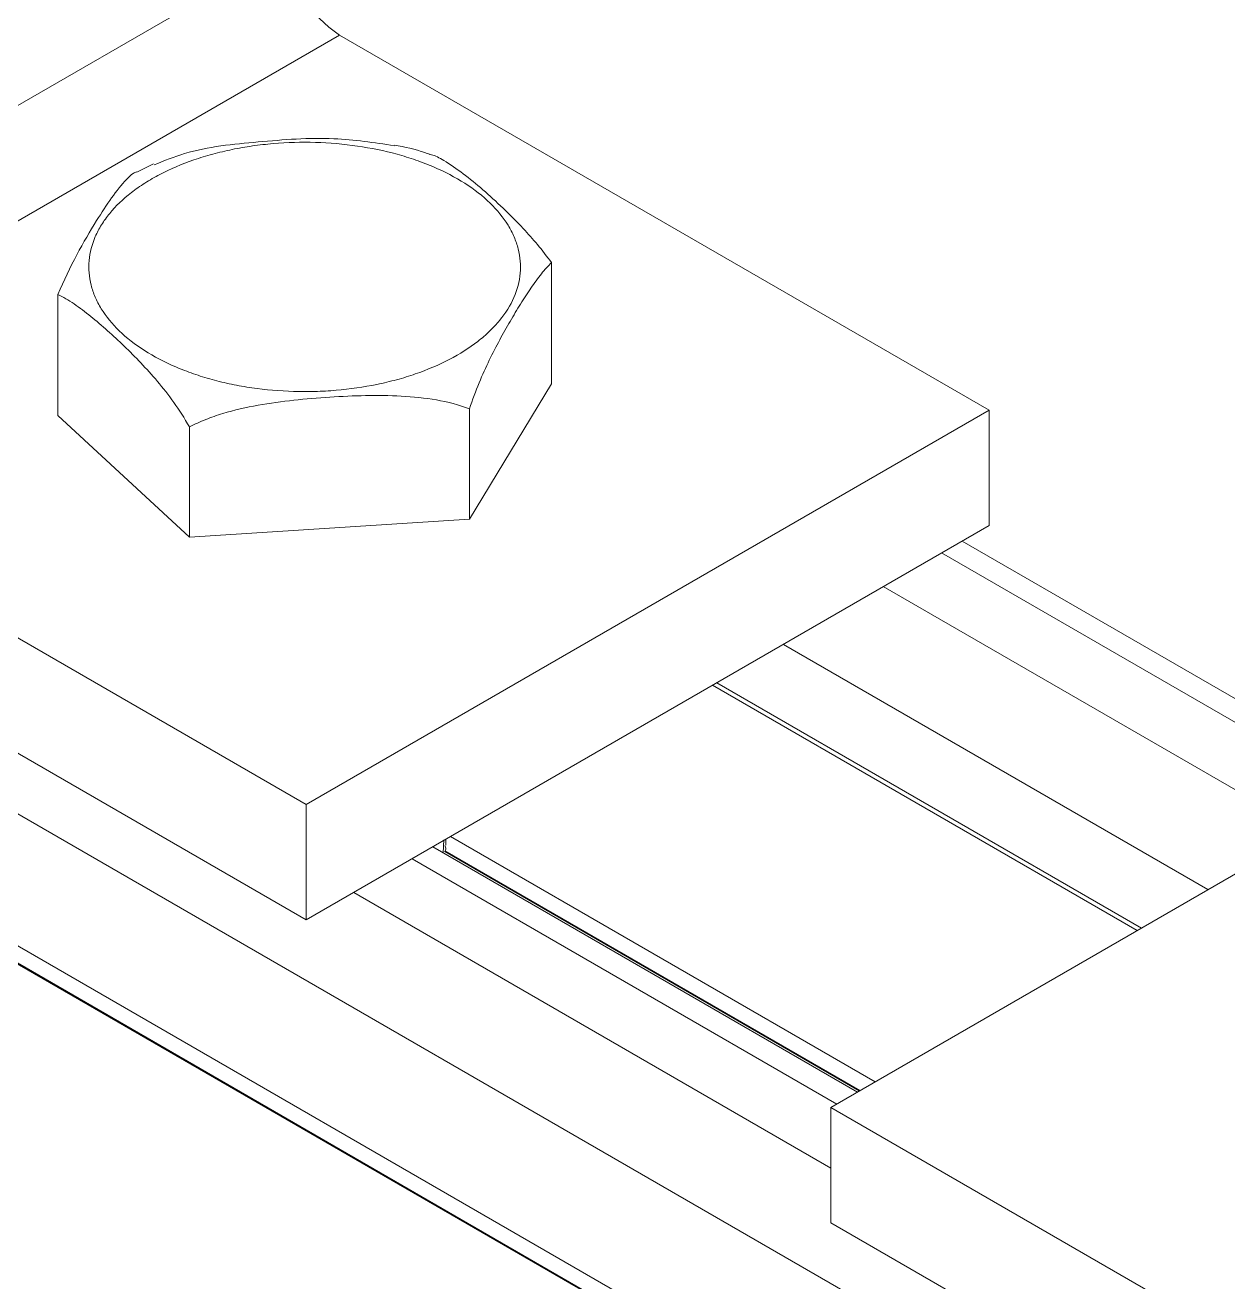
# Model space of a CAD drawing. Extents: x -976302 to -776254, y 5665 to 231437.
# Drawn here: x -788851.1 to -788594.1, y 78624.6 to 78893 of the extents above; entities that cross this region are included whole.
import ezdxf

# ---------------------------------------------------------------- set-up
doc = ezdxf.new("R2010")
doc.units = 0
doc.header["$LTSCALE"] = 1000
doc.header["$MEASUREMENT"] = 0

msp = doc.modelspace()

# ---------------------------------------------------------------- linework, layer by layer
at = {"linetype": 'Continuous', "lineweight": 15}
for p, q in [((-788794.59, 78909.37), (-788940.48, 78825.15)), ((-788794.59, 78909.37), (-788940.48, 78825.15)), ((-788783.92, 78890.88), (-788929.81, 78806.66)), ((-788783.92, 78890.88), (-788929.81, 78806.66)), ((-788783.92, 78890.88), (-788645.14, 78810.77)), ((-788783.92, 78890.88), (-788645.14, 78810.77)), ((-788823.65, 78863.38), (-788827.24, 78861.58)), ((-788823.65, 78863.38), (-788827.24, 78861.58)), ((-788738.62, 78816.39), (-788738.62, 78842.27)), ((-788738.62, 78816.39), (-788738.62, 78842.27)), ((-788844.15, 78809.6), (-788844.15, 78835.49)), ((-788844.15, 78809.6), (-788844.15, 78835.49)), ((-788738.62, 78816.39), (-788756.17, 78787.49)), ((-788738.62, 78816.39), (-788756.17, 78787.49)), ((-788645.14, 78810.77), (-788791.03, 78726.55)), ((-788645.14, 78810.77), (-788791.03, 78726.55)), ((-788756.17, 78787.49), (-788756.17, 78811.01)), ((-788756.17, 78787.49), (-788756.17, 78811.01)), ((-788645.14, 78810.77), (-788645.14, 78786.11)), ((-788645.14, 78810.77), (-788645.14, 78786.11)), ((-788816.01, 78783.64), (-788844.15, 78809.6)), ((-788816.01, 78783.64), (-788844.15, 78809.6)), ((-788929.81, 78806.66), (-788791.03, 78726.55)), ((-788929.81, 78806.66), (-788791.03, 78726.55)), ((-788816.01, 78783.64), (-788816.01, 78807.16)), ((-788816.01, 78783.64), (-788816.01, 78807.16)), ((-788428.62, 78479.73), (-788973.04, 78794.02)), ((-788428.62, 78479.73), (-788973.04, 78794.02)), ((-788791.03, 78701.89), (-788940.48, 78788.17)), ((-788791.03, 78701.89), (-788940.48, 78788.17)), ((-788756.17, 78787.49), (-788816.01, 78783.64)), ((-788756.17, 78787.49), (-788816.01, 78783.64)), ((-788645.14, 78786.11), (-788791.03, 78701.89)), ((-788645.14, 78786.11), (-788791.03, 78701.89)), ((-788563.43, 78732.34), (-788650.86, 78782.81)), ((-788563.43, 78732.34), (-788650.86, 78782.81)), ((-788428.62, 78451.53), (-788997.47, 78779.92)), ((-788428.62, 78451.53), (-788997.47, 78779.92)), ((-788564.55, 78727.88), (-788655.28, 78780.26)), ((-788564.55, 78727.88), (-788655.28, 78780.26)), ((-788428.54, 78447.58), (-789000.85, 78777.97)), ((-788428.54, 78447.58), (-789000.85, 78777.97)), ((-789000.71, 78778.05), (-788428.54, 78447.74)), ((-789000.71, 78778.05), (-788428.54, 78447.74)), ((-788577, 78720.69), (-788667.74, 78773.07)), ((-788577, 78720.69), (-788667.74, 78773.07)), ((-788598.36, 78708.36), (-788689.09, 78760.74)), ((-788598.36, 78708.36), (-788689.09, 78760.74)), ((-788613.48, 78699.63), (-788704.21, 78752.01)), ((-788613.48, 78699.63), (-788704.21, 78752.01)), ((-788612.59, 78700.15), (-788703.32, 78752.52)), ((-788612.59, 78700.15), (-788703.32, 78752.52)), ((-788678.95, 78661.84), (-788562.71, 78728.94)), ((-788678.95, 78661.84), (-788562.71, 78728.94)), ((-788791.03, 78726.55), (-788791.03, 78701.89)), ((-788791.03, 78726.55), (-788791.03, 78701.89)), ((-788669.49, 78667.3), (-788760.23, 78719.68)), ((-788669.49, 78667.3), (-788760.23, 78719.68)), ((-788673.28, 78665.11), (-788764.02, 78717.49)), ((-788673.28, 78665.11), (-788764.02, 78717.49)), ((-788761.61, 78718.97), (-788761.79, 78716.2)), ((-788761.61, 78718.97), (-788761.79, 78716.2)), ((-788672.87, 78665.35), (-788761.45, 78716.48)), ((-788672.87, 78665.35), (-788761.45, 78716.48)), ((-788761.4, 78716.61), (-788672.74, 78665.42)), ((-788761.4, 78716.61), (-788672.74, 78665.42)), ((-788761.2, 78717.82), (-788761.2, 78718.96)), ((-788761.2, 78717.82), (-788761.2, 78718.96)), ((-788677.7, 78662.56), (-788768.44, 78714.94)), ((-788677.7, 78662.56), (-788768.44, 78714.94)), ((-788678.95, 78648.89), (-788780.89, 78707.75)), ((-788678.95, 78648.89), (-788780.89, 78707.75)), ((-788533.05, 78577.62), (-788678.95, 78661.84)), ((-788678.95, 78661.84), (-788678.95, 78637.19)), ((-788533.05, 78577.62), (-788678.95, 78661.84)), ((-788678.95, 78661.84), (-788678.95, 78637.19)), ((-788533.05, 78552.96), (-788678.95, 78637.19)), ((-788533.05, 78552.96), (-788678.95, 78637.19))]:
    msp.add_line(p, q, dxfattribs=at)
msp.add_arc((-788771.41, 78910.42), 23.2, 182.6055, 237.3945, dxfattribs=at)
msp.add_arc((-788771.41, 78910.42), 23.2, 182.6055, 237.3945, dxfattribs=at)
for points, knots in [([(-788757.18, 78859.21), (-788759.22, 78860.51), (-788761.45, 78861.68), (-788765.07, 78863.23), (-788766.32, 78863.72), (-788768.92, 78864.62), (-788770.27, 78865.03), (-788774.36, 78866.16), (-788777.19, 78866.74), (-788783.04, 78867.59), (-788786.07, 78867.85), (-788792.08, 78868.03), (-788795.09, 78867.94), (-788799.59, 78867.56), (-788801.09, 78867.39), (-788804.02, 78866.97), (-788806.89, 78866.47), (-788809.67, 78865.8), (-788812.4, 78865.06), (-788813.75, 78864.65), (-788817.66, 78863.3), (-788820.07, 78862.27), (-788823.42, 78860.52), (-788824.49, 78859.9), (-788826.53, 78858.61), (-788827.5, 78857.93), (-788830.2, 78855.83), (-788831.75, 78854.35), (-788833.69, 78851.98), (-788834.28, 78851.17), (-788835.3, 78849.52), (-788835.74, 78848.69), (-788836.84, 78846.16), (-788837.29, 78844.45), (-788837.6, 78840.94), (-788837.45, 78839.2), (-788836.8, 78836.62), (-788836.51, 78835.77), (-788835.78, 78834.07), (-788835.34, 78833.23), (-788833.81, 78830.76), (-788832.53, 78829.19), (-788829.44, 78826.21), (-788827.62, 78824.78), (-788823.58, 78822.2), (-788821.36, 78821.03), (-788817.71, 78819.47), (-788816.44, 78818.98), (-788813.85, 78818.08), (-788811.2, 78817.26), (-788808.42, 78816.59), (-788805.59, 78816), (-788804.13, 78815.74), (-788799.71, 78815.1), (-788796.74, 78814.84), (-788792.23, 78814.71), (-788790.72, 78814.71), (-788787.69, 78814.79), (-788786.17, 78814.88), (-788781.7, 78815.26), (-788778.78, 78815.67), (-788774.51, 78816.55), (-788773.1, 78816.89), (-788770.36, 78817.63), (-788769.03, 78818.04), (-788765.16, 78819.38), (-788762.73, 78820.41), (-788758.22, 78822.76), (-788756.19, 78824.05), (-788753.49, 78826.14), (-788752.65, 78826.86), (-788751.09, 78828.35), (-788750.37, 78829.13), (-788748.42, 78831.5), (-788747.41, 78833.13), (-788745.93, 78836.5), (-788745.47, 78838.26), (-788745.17, 78841.73), (-788745.31, 78843.46), (-788745.96, 78846.06), (-788746.26, 78846.92), (-788746.99, 78848.62), (-788747.42, 78849.45), (-788748.93, 78851.9), (-788750.21, 78853.48), (-788753.33, 78856.5), (-788755.13, 78857.9), (-788757.18, 78859.21)], [0, 0, 0, 0, 0.03125, 0.03125, 0.046875, 0.046875, 0.0625, 0.0625, 0.09375, 0.09375, 0.125, 0.125, 0.15625, 0.15625, 0.171875, 0.171875, 0.1875, 0.203125, 0.203125, 0.21875, 0.21875, 0.25, 0.25, 0.265625, 0.265625, 0.28125, 0.28125, 0.3125, 0.3125, 0.328125, 0.328125, 0.34375, 0.34375, 0.375, 0.375, 0.40625, 0.40625, 0.421875, 0.421875, 0.4375, 0.4375, 0.46875, 0.46875, 0.5, 0.5, 0.53125, 0.53125, 0.546875, 0.546875, 0.5625, 0.578125, 0.578125, 0.59375, 0.59375, 0.625, 0.625, 0.640625, 0.640625, 0.65625, 0.65625, 0.6875, 0.6875, 0.703125, 0.703125, 0.71875, 0.71875, 0.75, 0.75, 0.78125, 0.78125, 0.796875, 0.796875, 0.8125, 0.8125, 0.84375, 0.84375, 0.875, 0.875, 0.90625, 0.90625, 0.921875, 0.921875, 0.9375, 0.9375, 0.96875, 0.96875, 1, 1, 1, 1]), ([(-788757.18, 78859.21), (-788759.22, 78860.51), (-788761.45, 78861.68), (-788765.07, 78863.23), (-788766.32, 78863.72), (-788768.92, 78864.62), (-788770.27, 78865.03), (-788774.36, 78866.16), (-788777.19, 78866.74), (-788783.04, 78867.59), (-788786.07, 78867.85), (-788792.08, 78868.03), (-788795.09, 78867.94), (-788799.59, 78867.56), (-788801.09, 78867.39), (-788804.02, 78866.97), (-788806.89, 78866.47), (-788809.67, 78865.8), (-788812.4, 78865.06), (-788813.75, 78864.65), (-788817.66, 78863.3), (-788820.07, 78862.27), (-788823.42, 78860.52), (-788824.49, 78859.9), (-788826.53, 78858.61), (-788827.5, 78857.93), (-788830.2, 78855.83), (-788831.75, 78854.35), (-788833.69, 78851.98), (-788834.28, 78851.17), (-788835.3, 78849.52), (-788835.74, 78848.69), (-788836.84, 78846.16), (-788837.29, 78844.45), (-788837.6, 78840.94), (-788837.45, 78839.2), (-788836.8, 78836.62), (-788836.51, 78835.77), (-788835.78, 78834.07), (-788835.34, 78833.23), (-788833.81, 78830.76), (-788832.53, 78829.19), (-788829.44, 78826.21), (-788827.62, 78824.78), (-788823.58, 78822.2), (-788821.36, 78821.03), (-788817.71, 78819.47), (-788816.44, 78818.98), (-788813.85, 78818.08), (-788811.2, 78817.26), (-788808.42, 78816.59), (-788805.59, 78816), (-788804.13, 78815.74), (-788799.71, 78815.1), (-788796.74, 78814.84), (-788792.23, 78814.71), (-788790.72, 78814.71), (-788787.69, 78814.79), (-788786.17, 78814.88), (-788781.7, 78815.26), (-788778.78, 78815.67), (-788774.51, 78816.55), (-788773.1, 78816.89), (-788770.36, 78817.63), (-788769.03, 78818.04), (-788765.16, 78819.38), (-788762.73, 78820.41), (-788758.22, 78822.76), (-788756.19, 78824.05), (-788753.49, 78826.14), (-788752.65, 78826.86), (-788751.09, 78828.35), (-788750.37, 78829.13), (-788748.42, 78831.5), (-788747.41, 78833.13), (-788745.93, 78836.5), (-788745.47, 78838.26), (-788745.17, 78841.73), (-788745.31, 78843.46), (-788745.96, 78846.06), (-788746.26, 78846.92), (-788746.99, 78848.62), (-788747.42, 78849.45), (-788748.93, 78851.9), (-788750.21, 78853.48), (-788753.33, 78856.5), (-788755.13, 78857.9), (-788757.18, 78859.21)], [0, 0, 0, 0, 0.03125, 0.03125, 0.046875, 0.046875, 0.0625, 0.0625, 0.09375, 0.09375, 0.125, 0.125, 0.15625, 0.15625, 0.171875, 0.171875, 0.1875, 0.203125, 0.203125, 0.21875, 0.21875, 0.25, 0.25, 0.265625, 0.265625, 0.28125, 0.28125, 0.3125, 0.3125, 0.328125, 0.328125, 0.34375, 0.34375, 0.375, 0.375, 0.40625, 0.40625, 0.421875, 0.421875, 0.4375, 0.4375, 0.46875, 0.46875, 0.5, 0.5, 0.53125, 0.53125, 0.546875, 0.546875, 0.5625, 0.578125, 0.578125, 0.59375, 0.59375, 0.625, 0.625, 0.640625, 0.640625, 0.65625, 0.65625, 0.6875, 0.6875, 0.703125, 0.703125, 0.71875, 0.71875, 0.75, 0.75, 0.78125, 0.78125, 0.796875, 0.796875, 0.8125, 0.8125, 0.84375, 0.84375, 0.875, 0.875, 0.90625, 0.90625, 0.921875, 0.921875, 0.9375, 0.9375, 0.96875, 0.96875, 1, 1, 1, 1]), ([(-788823.56, 78863.14), (-788821.4, 78864.02), (-788814.36, 78866.86), (-788801.16, 78868.08), (-788786.04, 78869.34), (-788776.52, 78867.89), (-788772.25, 78867.24)], [0, 0, 0, 0, 0.1336592, 0.4365628, 0.7474698, 1, 1, 1, 1]), ([(-788823.56, 78863.14), (-788821.4, 78864.02), (-788814.36, 78866.86), (-788801.16, 78868.08), (-788786.04, 78869.34), (-788776.52, 78867.89), (-788772.25, 78867.24)], [0, 0, 0, 0, 0.1336592, 0.4365628, 0.7474698, 1, 1, 1, 1]), ([(-788764.63, 78865.37), (-788764.97, 78865.51), (-788767.35, 78866.44), (-788769.98, 78866.94), (-788772.23, 78867.37)], [0, 0, 0, 0, 0.145769, 1, 1, 1, 1]), ([(-788764.63, 78865.37), (-788764.97, 78865.51), (-788767.35, 78866.44), (-788769.98, 78866.94), (-788772.23, 78867.37)], [0, 0, 0, 0, 0.145769, 1, 1, 1, 1]), ([(-788764.62, 78865.4), (-788764.51, 78865.37), (-788763.58, 78865.18), (-788759.82, 78863.13), (-788753.24, 78858.05), (-788746.52, 78851.61), (-788741.61, 78846.19), (-788739.62, 78843.58), (-788738.62, 78842.27)], [0, 0, 0, 0, 0.012959, 0.117767, 0.437606, 0.765912, 0.882494, 1, 1, 1, 1]), ([(-788764.62, 78865.4), (-788764.51, 78865.37), (-788763.58, 78865.18), (-788759.82, 78863.13), (-788753.24, 78858.05), (-788746.52, 78851.61), (-788741.61, 78846.19), (-788739.62, 78843.58), (-788738.62, 78842.27)], [0, 0, 0, 0, 0.012959, 0.117767, 0.437606, 0.765912, 0.882494, 1, 1, 1, 1]), ([(-788844.15, 78835.49), (-788842.79, 78838.4), (-788840.05, 78844.31), (-788836.18, 78850.75), (-788832.63, 78856.26), (-788830, 78859.56), (-788828.22, 78861.26), (-788827.52, 78861.57), (-788827.28, 78861.67)], [0, 0, 0, 0, 0.241408, 0.489193, 0.675837, 0.864458, 0.953757, 1, 1, 1, 1]), ([(-788844.15, 78835.49), (-788842.79, 78838.4), (-788840.05, 78844.31), (-788836.18, 78850.75), (-788832.63, 78856.26), (-788830, 78859.56), (-788828.22, 78861.26), (-788827.52, 78861.57), (-788827.28, 78861.67)], [0, 0, 0, 0, 0.241408, 0.489193, 0.675837, 0.864458, 0.953757, 1, 1, 1, 1]), ([(-788738.62, 78842.27), (-788739.34, 78841.61), (-788740.07, 78840.78), (-788741.54, 78838.93), (-788742.28, 78837.91), (-788743.76, 78835.75), (-788744.5, 78834.61), (-788745.99, 78832.23), (-788746.74, 78831), (-788748.23, 78828.44), (-788748.97, 78827.13), (-788750.45, 78824.38), (-788751.19, 78822.95), (-788752.66, 78819.91), (-788753.39, 78818.29), (-788754.82, 78814.84), (-788755.51, 78813), (-788756.17, 78811.01)], [0, 0, 0, 0, 0.125, 0.125, 0.25, 0.25, 0.375, 0.375, 0.5, 0.5, 0.625, 0.625, 0.75, 0.75, 0.875, 0.875, 1, 1, 1, 1]), ([(-788738.62, 78842.27), (-788739.34, 78841.61), (-788740.07, 78840.78), (-788741.54, 78838.93), (-788742.28, 78837.91), (-788743.76, 78835.75), (-788744.5, 78834.61), (-788745.99, 78832.23), (-788746.74, 78831), (-788748.23, 78828.44), (-788748.97, 78827.13), (-788750.45, 78824.38), (-788751.19, 78822.95), (-788752.66, 78819.91), (-788753.39, 78818.29), (-788754.82, 78814.84), (-788755.51, 78813), (-788756.17, 78811.01)], [0, 0, 0, 0, 0.125, 0.125, 0.25, 0.25, 0.375, 0.375, 0.5, 0.5, 0.625, 0.625, 0.75, 0.75, 0.875, 0.875, 1, 1, 1, 1]), ([(-788816.01, 78807.16), (-788817.07, 78809.06), (-788818.18, 78810.78), (-788820.47, 78814), (-788821.65, 78815.5), (-788824.02, 78818.3), (-788825.2, 78819.6), (-788827.57, 78822.09), (-788828.75, 78823.28), (-788831.13, 78825.56), (-788832.31, 78826.66), (-788834.69, 78828.79), (-788835.88, 78829.81), (-788838.27, 78831.73), (-788839.46, 78832.64), (-788841.82, 78834.24), (-788842.99, 78834.94), (-788844.15, 78835.49)], [0, 0, 0, 0, 0.125, 0.125, 0.25, 0.25, 0.375, 0.375, 0.5, 0.5, 0.625, 0.625, 0.75, 0.75, 0.875, 0.875, 1, 1, 1, 1]), ([(-788816.01, 78807.16), (-788817.07, 78809.06), (-788818.18, 78810.78), (-788820.47, 78814), (-788821.65, 78815.5), (-788824.02, 78818.3), (-788825.2, 78819.6), (-788827.57, 78822.09), (-788828.75, 78823.28), (-788831.13, 78825.56), (-788832.31, 78826.66), (-788834.69, 78828.79), (-788835.88, 78829.81), (-788838.27, 78831.73), (-788839.46, 78832.64), (-788841.82, 78834.24), (-788842.99, 78834.94), (-788844.15, 78835.49)], [0, 0, 0, 0, 0.125, 0.125, 0.25, 0.25, 0.375, 0.375, 0.5, 0.5, 0.625, 0.625, 0.75, 0.75, 0.875, 0.875, 1, 1, 1, 1]), ([(-788756.17, 78811.01), (-788758.41, 78811.91), (-788760.79, 78812.52), (-788765.68, 78813.37), (-788768.21, 78813.62), (-788773.27, 78813.89), (-788775.81, 78813.91), (-788780.9, 78813.82), (-788783.45, 78813.71), (-788788.57, 78813.39), (-788791.14, 78813.17), (-788796.25, 78812.61), (-788798.8, 78812.26), (-788803.88, 78811.34), (-788806.42, 78810.77), (-788810.12, 78809.65), (-788811.34, 78809.23), (-788813.72, 78808.29), (-788814.9, 78807.75), (-788816.01, 78807.16)], [0, 0, 0, 0, 0.125, 0.125, 0.25, 0.25, 0.375, 0.375, 0.5, 0.5, 0.625, 0.625, 0.75, 0.75, 0.875, 0.875, 0.9375, 0.9375, 1, 1, 1, 1]), ([(-788756.17, 78811.01), (-788758.41, 78811.91), (-788760.79, 78812.52), (-788765.68, 78813.37), (-788768.21, 78813.62), (-788773.27, 78813.89), (-788775.81, 78813.91), (-788780.9, 78813.82), (-788783.45, 78813.71), (-788788.57, 78813.39), (-788791.14, 78813.17), (-788796.25, 78812.61), (-788798.8, 78812.26), (-788803.88, 78811.34), (-788806.42, 78810.77), (-788810.12, 78809.65), (-788811.34, 78809.23), (-788813.72, 78808.29), (-788814.9, 78807.75), (-788816.01, 78807.16)], [0, 0, 0, 0, 0.125, 0.125, 0.25, 0.25, 0.375, 0.375, 0.5, 0.5, 0.625, 0.625, 0.75, 0.75, 0.875, 0.875, 0.9375, 0.9375, 1, 1, 1, 1]), ([(-788761.45, 78716.48), (-788761.36, 78716.66), (-788761.12, 78717.09), (-788761.3, 78717.54), (-788761.41, 78717.8)], [0, 0, 0, 0, 0.406097, 1, 1, 1, 1]), ([(-788761.45, 78716.48), (-788761.36, 78716.66), (-788761.12, 78717.09), (-788761.3, 78717.54), (-788761.41, 78717.8)], [0, 0, 0, 0, 0.406097, 1, 1, 1, 1])]:
    msp.add_open_spline(points, degree=3, knots=knots, dxfattribs=at)

doc.saveas('drawing.dxf')
